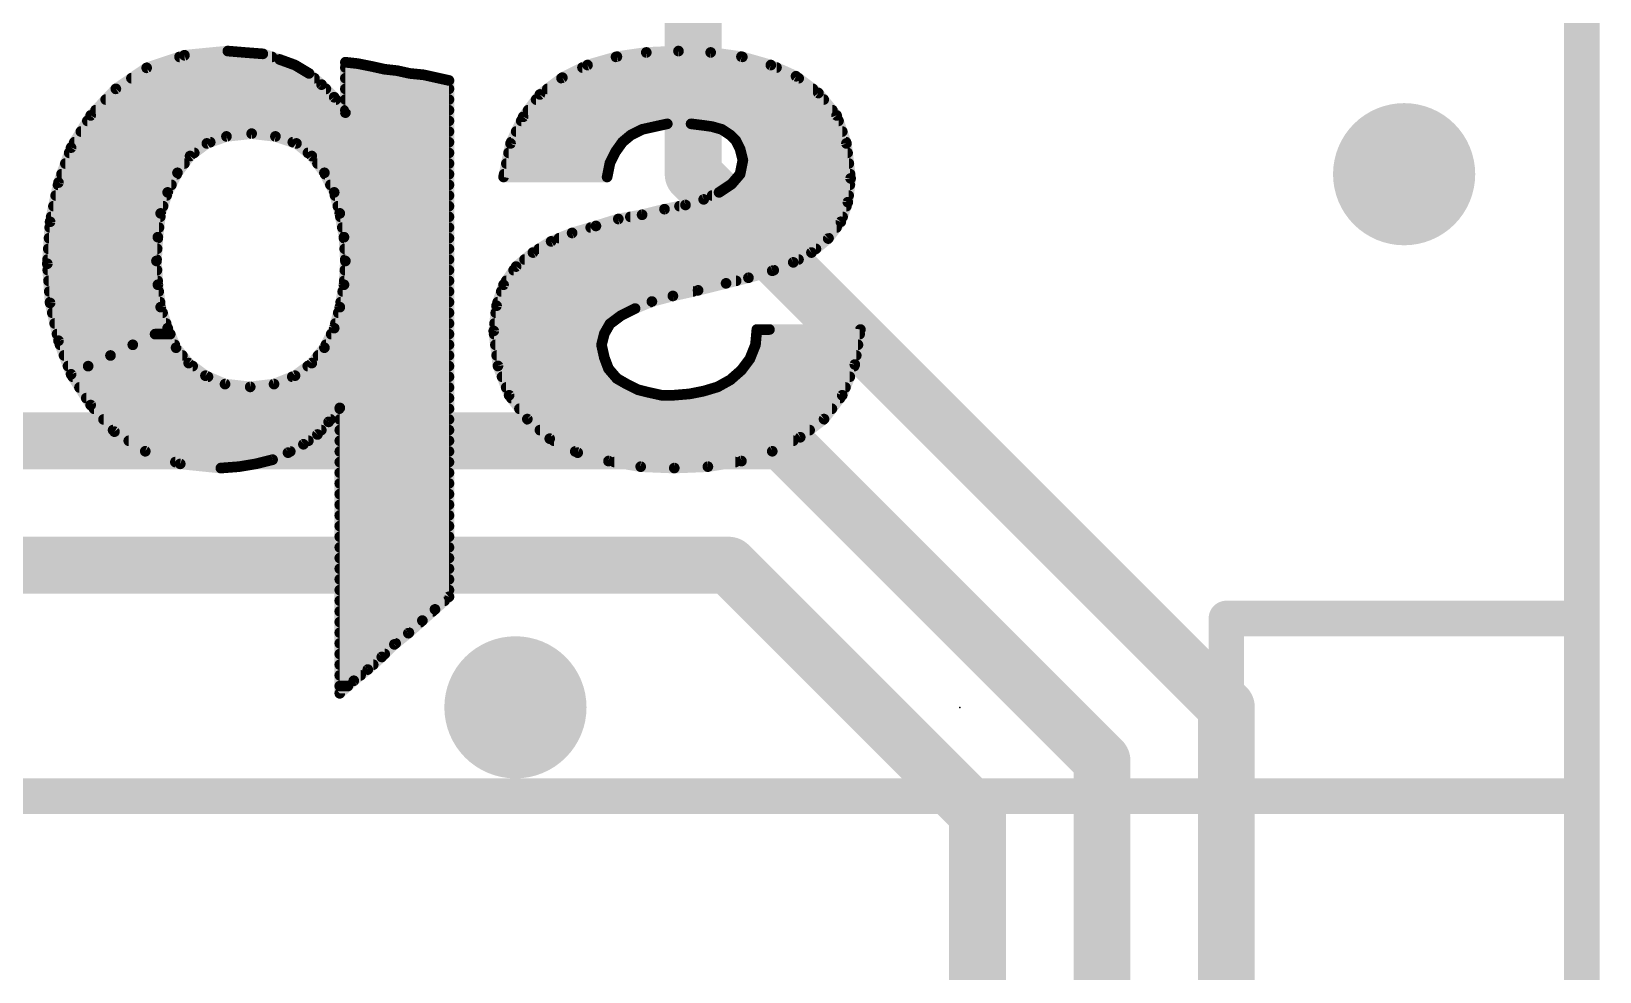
# Model space of a CAD drawing. Extents: x 0 to 108, y -11 to 121.
# Drawn here: x 74.01 to 85.22, y 83.84 to 90.56 of the extents above; entities that cross this region are included whole.
import ezdxf

# ---------------------------------------------------------------- set-up
doc = ezdxf.new("R2010")
doc.units = 0
for name, color, linetype in [('1', 12, 'CONTINUOUS'), ('18', 110, 'CONTINUOUS'), ('20', 53, 'CONTINUOUS'), ('22', 40, 'CONTINUOUS'), ('24', 53, 'CONTINUOUS')]:
    doc.layers.add(name, color=color, linetype=linetype)

# ---------------------------------------------------------------- blocks, each defined once
blk = doc.blocks.new('ROUNDV')
at = {"const_width": 0.5}
blk.add_lwpolyline([(0, -0.25, 1), (0, 0.25, 1), (0, -0.25)], format="xyb", dxfattribs=at)

msp = doc.modelspace()

# ---------------------------------------------------------------- linework, layer by layer
at = {"layer": '1'}
for points, const_width in [([(85.09, 85.09), (85.09, 102.344)], 0.254), ([(78.74, 92.71), (78.74, 89.535)], 0.4064), ([(78.74, 89.535), (82.55, 85.725)], 0.4064), ([(52.07, 87.63), (79.375, 87.63)], 0.4064), ([(79.375, 87.63), (81.661, 85.344)], 0.4064), ([(51.689, 86.741), (78.994, 86.741)], 0.4064), ([(80.772, 84.963), (78.994, 86.741)], 0.4064), ([(82.55, 33.02), (82.55, 86.36)], 0.254), ([(82.55, 86.36), (85.09, 86.36)], 0.254), ([(85.09, 86.36), (85.09, 33.02)], 0.254), ([(82.55, 20.955), (82.55, 85.725)], 0.4064), ([(81.661, 21.336), (81.661, 85.344)], 0.4064), ([(0, 85.09), (85.09, 85.09)], 0.254), ([(80.772, 56.642), (80.772, 84.963)], 0.4064)]:
    msp.add_lwpolyline(points, dxfattribs=dict(at, const_width=const_width))
for points, const_width in [([(78.8118, 89.6068, 1), (78.6682, 89.4632)], 0.2032), ([(78.6384, 89.535, 1), (78.8416, 89.535)], 0.2032), ([(79.4468, 87.7018, 1), (79.3032, 87.5582)], 0.2032), ([(79.375, 87.5284, 1), (79.375, 87.7316)], 0.2032), ([(79.0658, 86.8128, 1), (78.9222, 86.6692)], 0.2032), ([(78.994, 86.6394, 1), (78.994, 86.8426)], 0.2032), ([(82.6135, 86.36, 1), (82.4865, 86.36)], 0.127), ([(82.55, 86.4235, 1), (82.55, 86.2965)], 0.127), ([(85.1535, 86.36, 1), (85.0265, 86.36)], 0.127), ([(85.09, 86.2965, 1), (85.09, 86.4235)], 0.127), ([(82.6516, 85.725, 1), (82.4484, 85.725)], 0.2032), ([(82.4782, 85.6532, 1), (82.6218, 85.7968)], 0.2032), ([(81.7626, 85.344, 1), (81.5594, 85.344)], 0.2032), ([(81.5892, 85.2722, 1), (81.7328, 85.4158)], 0.2032), ([(80.8736, 84.963, 1), (80.6704, 84.963)], 0.2032), ([(85.09, 85.0265, 1), (85.09, 85.1535)], 0.127), ([(80.7002, 84.8912, 1), (80.8438, 85.0348)], 0.2032), ([(85.0265, 85.09, 1), (85.1535, 85.09)], 0.127)]:
    msp.add_lwpolyline(points, format="xyb", dxfattribs=dict(at, const_width=const_width))
at = {"layer": '20', "const_width": 0.2032}
msp.add_lwpolyline([(85.09, 102.344), (85.09, 8.1461)], dxfattribs=at)
at = {"layer": '22', "const_width": 0.0762}
for points in [[(75.415, 90.415), (75.105, 90.385)], [(75.535, 90.405), (75.415, 90.415)], [(75.665, 90.395), (75.535, 90.405)], [(75.785, 90.355), (75.665, 90.395)], [(78.405, 90.405), (78.195, 90.375)], [(78.635, 90.415), (78.405, 90.405)], [(78.865, 90.405), (78.635, 90.415)], [(79.085, 90.375), (78.865, 90.405)], [(74.835, 90.295), (74.615, 90.145)], [(75.105, 90.385), (74.835, 90.295)], [(74.841, 90.297), (75.925, 90.297)], [(75.0696, 90.3732), (75.7304, 90.3732)], [(75.895, 90.315), (75.785, 90.355)], [(75.995, 90.255), (75.895, 90.315)], [(76.345, 90.325), (76.255, 90.335)], [(76.255, 90.335), (76.255, 89.975)], [(76.255, 90.297), (76.481, 90.297)], [(76.445, 90.305), (76.345, 90.325)], [(76.535, 90.285), (76.445, 90.305)], [(76.625, 90.275), (76.535, 90.285)], [(77.985, 90.315), (77.805, 90.225)], [(77.949, 90.297), (79.3355, 90.297)], [(78.195, 90.375), (77.985, 90.315)], [(78.1887, 90.3732), (79.0913, 90.3732)], [(79.295, 90.315), (79.085, 90.375)], [(79.475, 90.235), (79.295, 90.315)], [(74.7262, 90.2208), (76.0335, 90.2208)], [(76.085, 90.175), (75.995, 90.255)], [(76.175, 90.085), (76.085, 90.175)], [(76.255, 90.2208), (76.9239, 90.2208)], [(76.715, 90.255), (76.625, 90.275)], [(76.815, 90.245), (76.715, 90.255)], [(76.905, 90.225), (76.815, 90.245)], [(76.995, 90.205), (76.905, 90.225)], [(76.995, 86.515), (76.995, 90.205)], [(77.805, 90.225), (77.645, 90.105)], [(77.7994, 90.2208), (79.4939, 90.2208)], [(79.635, 90.115), (79.475, 90.235)], [(74.615, 90.145), (74.435, 89.955)], [(74.5424, 90.0684), (76.1871, 90.0684)], [(74.6146, 90.1446), (76.1154, 90.1446)], [(76.255, 89.975), (76.175, 90.085)], [(76.255, 90.1446), (76.995, 90.1446)], [(76.255, 90.0684), (76.995, 90.0684)], [(77.645, 90.105), (77.525, 89.945)], [(77.6176, 90.0684), (79.6729, 90.0684)], [(77.6978, 90.1446), (79.5955, 90.1446)], [(79.765, 89.955), (79.635, 90.115)], [(74.435, 89.955), (74.295, 89.725)], [(74.4702, 89.9922), (76.2425, 89.9922)], [(76.255, 89.9922), (76.995, 89.9922)], [(77.5604, 89.9922), (79.7348, 89.9922)], [(79.835, 89.755), (79.765, 89.955)], [(74.3649, 89.8398), (76.995, 89.8398)], [(74.4113, 89.916), (76.995, 89.916)], [(77.525, 89.945), (77.435, 89.755)], [(77.4752, 89.8398), (78.3446, 89.8398)], [(77.5113, 89.916), (79.7786, 89.916)], [(78.295, 89.815), (78.375, 89.855)], [(78.375, 89.855), (78.465, 89.875)], [(78.465, 89.875), (78.555, 89.895)], [(78.555, 89.895), (78.725, 89.895)], [(78.725, 89.895), (78.805, 89.885)], [(78.805, 89.885), (78.875, 89.875)], [(78.875, 89.875), (78.945, 89.855)], [(78.945, 89.855), (79.005, 89.815)], [(78.9678, 89.8398), (79.8053, 89.8398)], [(74.295, 89.725), (74.205, 89.475)], [(74.3185, 89.7636), (75.2891, 89.7636)], [(75.145, 89.665), (75.265, 89.755)], [(75.265, 89.755), (75.405, 89.805)], [(75.405, 89.805), (75.585, 89.825)], [(75.585, 89.825), (75.755, 89.805)], [(75.755, 89.805), (75.905, 89.755)], [(75.8792, 89.7636), (76.995, 89.7636)], [(75.905, 89.755), (76.015, 89.665)], [(77.435, 89.755), (77.385, 89.515)], [(77.4391, 89.7636), (78.234, 89.7636)], [(78.185, 89.695), (78.235, 89.765)], [(78.235, 89.765), (78.295, 89.815)], [(79.005, 89.815), (79.045, 89.775)], [(79.045, 89.775), (79.075, 89.715)], [(79.0507, 89.7636), (79.832, 89.7636)], [(79.865, 89.505), (79.835, 89.755)], [(74.254, 89.6112), (75.1047, 89.6112)], [(74.2815, 89.6874), (75.1749, 89.6874)], [(75.055, 89.545), (75.145, 89.665)], [(75.9876, 89.6874), (76.995, 89.6874)], [(76.015, 89.665), (76.105, 89.545)], [(76.0554, 89.6112), (76.995, 89.6112)], [(77.405, 89.6112), (78.1442, 89.6112)], [(77.4209, 89.6874), (78.1812, 89.6874)], [(78.125, 89.515), (78.145, 89.615)], [(78.145, 89.615), (78.185, 89.695)], [(79.075, 89.715), (79.095, 89.635)], [(79.095, 89.635), (79.075, 89.535)], [(79.0819, 89.6874), (79.8431, 89.6874)], [(79.0902, 89.6112), (79.8523, 89.6112)], [(74.2266, 89.535), (75.05, 89.535)], [(74.985, 89.405), (75.055, 89.545)], [(76.105, 89.545), (76.175, 89.405)], [(76.11, 89.535), (76.995, 89.535)], [(77.385, 89.515), (78.125, 89.515)], [(77.3892, 89.535), (78.129, 89.535)], [(79.075, 89.535), (79.015, 89.465)], [(79.075, 89.535), (79.8614, 89.535)], [(79.845, 89.335), (79.865, 89.505)], [(74.205, 89.475), (74.145, 89.195)], [(74.2015, 89.4588), (75.0119, 89.4588)], [(74.935, 89.255), (74.985, 89.405)], [(76.1481, 89.4588), (76.995, 89.4588)], [(76.175, 89.405), (76.215, 89.255)], [(78.925, 89.405), (78.815, 89.355)], [(79.015, 89.465), (78.925, 89.405)], [(79.0057, 89.4588), (79.8596, 89.4588)], [(74.1689, 89.3064), (74.9521, 89.3064)], [(74.1852, 89.3826), (74.9775, 89.3826)], [(76.181, 89.3826), (76.995, 89.3826)], [(76.2013, 89.3064), (76.995, 89.3064)], [(78.535, 89.285), (78.375, 89.245)], [(78.685, 89.315), (78.535, 89.285)], [(78.642, 89.3064), (79.8348, 89.3064)], [(78.815, 89.355), (78.685, 89.315)], [(78.8757, 89.3826), (79.8506, 89.3826)], [(79.795, 89.195), (79.845, 89.335)], [(74.145, 89.195), (74.125, 88.895)], [(74.1525, 89.2302), (74.9321, 89.2302)], [(74.915, 89.085), (74.935, 89.255)], [(76.215, 89.255), (76.245, 89.085)], [(76.2194, 89.2302), (76.995, 89.2302)], [(78.045, 89.165), (77.875, 89.115)], [(78.205, 89.215), (78.045, 89.165)], [(78.375, 89.245), (78.205, 89.215)], [(78.2911, 89.2302), (79.8076, 89.2302)], [(79.705, 89.075), (79.795, 89.195)], [(74.1372, 89.0778), (74.9146, 89.0778)], [(74.1423, 89.154), (74.9231, 89.154)], [(74.905, 88.915), (74.915, 89.085)], [(76.2328, 89.154), (76.995, 89.154)], [(76.245, 89.085), (76.255, 88.915)], [(76.2454, 89.0778), (76.995, 89.0778)], [(77.725, 89.055), (77.595, 88.975)], [(77.875, 89.115), (77.725, 89.055)], [(77.782, 89.0778), (79.7071, 89.0778)], [(78.0076, 89.154), (79.7643, 89.154)], [(79.585, 88.975), (79.705, 89.075)], [(74.1321, 89.0016), (74.9101, 89.0016)], [(76.2499, 89.0016), (76.995, 89.0016)], [(77.595, 88.975), (77.475, 88.875)], [(77.6382, 89.0016), (79.6169, 89.0016)], [(79.455, 88.905), (79.585, 88.975)], [(74.905, 88.915), (74.125, 88.895)], [(74.125, 88.895), (74.905, 88.915)], [(74.125, 88.895), (74.145, 88.615)], [(74.127, 88.9254), (74.9056, 88.9254)], [(74.1283, 88.8492), (74.9089, 88.8492)], [(74.915, 88.745), (74.905, 88.915)], [(76.255, 88.915), (76.245, 88.745)], [(76.2511, 88.8492), (76.995, 88.8492)], [(76.2544, 88.9254), (76.995, 88.9254)], [(77.475, 88.875), (77.385, 88.745)], [(77.4571, 88.8492), (79.3155, 88.8492)], [(77.5355, 88.9254), (79.4929, 88.9254)], [(79.135, 88.795), (79.305, 88.845)], [(79.305, 88.845), (79.455, 88.905)], [(74.1337, 88.773), (74.9134, 88.773)], [(74.935, 88.585), (74.915, 88.745)], [(76.245, 88.745), (76.215, 88.585)], [(76.2467, 88.773), (76.995, 88.773)], [(77.385, 88.745), (77.335, 88.595)], [(77.4044, 88.773), (79.047, 88.773)], [(78.775, 88.705), (78.975, 88.755)], [(78.975, 88.755), (79.135, 88.795)], [(74.1392, 88.6968), (74.921, 88.6968)], [(74.1446, 88.6206), (74.9305, 88.6206)], [(74.145, 88.615), (74.205, 88.345)], [(76.2217, 88.6206), (76.995, 88.6206)], [(76.236, 88.6968), (76.995, 88.6968)], [(77.3435, 88.6206), (78.4344, 88.6206)], [(77.3689, 88.6968), (78.7381, 88.6968)], [(78.325, 88.575), (78.445, 88.625)], [(78.445, 88.625), (78.595, 88.665)], [(78.595, 88.665), (78.775, 88.705)], [(74.1607, 88.5444), (74.9485, 88.5444)], [(74.985, 88.435), (74.935, 88.585)], [(76.215, 88.585), (76.175, 88.435)], [(76.2042, 88.5444), (76.995, 88.5444)], [(77.335, 88.595), (77.315, 88.415)], [(77.3294, 88.5444), (78.2638, 88.5444)], [(78.145, 88.465), (78.225, 88.525)], [(78.225, 88.525), (78.325, 88.575)], [(74.1776, 88.4682), (74.9739, 88.4682)], [(74.1946, 88.392), (74.8951, 88.392)], [(74.295, 88.105), (74.985, 88.435)], [(74.985, 88.435), (74.295, 88.105)], [(74.8951, 88.392), (75.0034, 88.392)], [(75.045, 88.295), (74.985, 88.435)], [(76.175, 88.435), (76.105, 88.295)], [(76.1535, 88.392), (76.995, 88.392)], [(76.1839, 88.4682), (76.995, 88.4682)], [(77.315, 88.415), (77.345, 88.165)], [(77.3178, 88.392), (78.1043, 88.392)], [(77.3209, 88.4682), (78.1493, 88.4682)], [(78.085, 88.315), (78.105, 88.395)], [(78.105, 88.395), (78.145, 88.465)], [(79.195, 88.425), (79.185, 88.315)], [(79.192, 88.392), (79.9297, 88.392)], [(79.285, 88.425), (79.195, 88.425)], [(79.935, 88.425), (79.285, 88.425)], [(79.895, 88.175), (79.935, 88.425)], [(74.205, 88.345), (74.295, 88.105)], [(74.216, 88.3158), (74.7358, 88.3158)], [(74.7358, 88.3158), (75.0361, 88.3158)], [(75.135, 88.185), (75.045, 88.295)], [(76.105, 88.295), (76.015, 88.185)], [(76.1154, 88.3158), (76.995, 88.3158)], [(77.3269, 88.3158), (78.0852, 88.3158)], [(78.105, 88.225), (78.085, 88.315)], [(79.185, 88.315), (79.145, 88.215)], [(79.1851, 88.3158), (79.9175, 88.3158)], [(74.2445, 88.2396), (74.5764, 88.2396)], [(74.2731, 88.1634), (74.4171, 88.1634)], [(74.4171, 88.1634), (75.1638, 88.1634)], [(74.5764, 88.2396), (75.0903, 88.2396)], [(75.255, 88.095), (75.135, 88.185)], [(76.015, 88.185), (75.895, 88.095)], [(75.9862, 88.1634), (76.995, 88.1634)], [(76.0597, 88.2396), (76.995, 88.2396)], [(77.336, 88.2396), (78.1018, 88.2396)], [(77.345, 88.165), (77.425, 87.955)], [(77.3456, 88.1634), (78.1281, 88.1634)], [(78.135, 88.145), (78.105, 88.225)], [(79.145, 88.215), (79.085, 88.135)], [(79.1063, 88.1634), (79.8903, 88.1634)], [(79.1548, 88.2396), (79.9053, 88.2396)], [(79.805, 87.955), (79.895, 88.175)], [(74.295, 88.105), (74.435, 87.885)], [(74.3063, 88.0872), (75.2732, 88.0872)], [(75.395, 88.035), (75.255, 88.095)], [(75.895, 88.095), (75.745, 88.035)], [(75.8755, 88.0872), (76.995, 88.0872)], [(77.3746, 88.0872), (78.1845, 88.0872)], [(78.195, 88.075), (78.135, 88.145)], [(78.265, 88.035), (78.195, 88.075)], [(79.005, 88.065), (78.915, 88.015)], [(79.085, 88.135), (79.005, 88.065)], [(79.0304, 88.0872), (79.8591, 88.0872)], [(74.3548, 88.011), (76.995, 88.011)], [(74.4033, 87.9348), (76.995, 87.9348)], [(75.575, 88.015), (75.395, 88.035)], [(75.745, 88.035), (75.575, 88.015)], [(77.4037, 88.011), (78.313, 88.011)], [(77.425, 87.955), (77.555, 87.785)], [(77.4404, 87.9348), (79.7896, 87.9348)], [(78.345, 87.995), (78.265, 88.035)], [(78.425, 87.975), (78.345, 87.995)], [(78.515, 87.955), (78.425, 87.975)], [(78.595, 87.955), (78.515, 87.955)], [(78.715, 87.965), (78.595, 87.955)], [(78.815, 87.985), (78.715, 87.965)], [(78.915, 88.015), (78.815, 87.985)], [(78.9017, 88.011), (79.8279, 88.011)], [(79.675, 87.785), (79.805, 87.955)], [(74.435, 87.885), (74.605, 87.695)], [(74.4586, 87.8586), (76.2099, 87.8586)], [(76.135, 87.765), (76.215, 87.865)], [(76.215, 87.865), (76.215, 85.825)], [(76.215, 87.8586), (76.995, 87.8586)], [(77.4987, 87.8586), (79.7313, 87.8586)], [(74.5268, 87.7824), (76.1489, 87.7824)], [(74.595, 87.7062), (76.0827, 87.7062)], [(76.055, 87.675), (76.135, 87.765)], [(76.215, 87.7824), (76.995, 87.7824)], [(76.215, 87.7062), (76.995, 87.7062)], [(77.555, 87.785), (77.715, 87.645)], [(77.558, 87.7824), (79.6716, 87.7824)], [(77.6451, 87.7062), (79.572, 87.7062)], [(79.505, 87.655), (79.675, 87.785)], [(74.605, 87.695), (74.825, 87.555)], [(74.7071, 87.63), (75.9907, 87.63)], [(75.845, 87.545), (75.955, 87.605)], [(75.955, 87.605), (76.055, 87.675)], [(76.215, 87.63), (76.995, 87.63)], [(77.715, 87.645), (77.915, 87.545)], [(77.745, 87.63), (79.455, 87.63)], [(79.305, 87.555), (79.505, 87.655)], [(74.825, 87.555), (75.075, 87.465)], [(74.8283, 87.5538), (75.8611, 87.5538)], [(75.615, 87.465), (75.735, 87.495)], [(75.735, 87.495), (75.845, 87.545)], [(76.215, 87.5538), (76.995, 87.5538)], [(77.8974, 87.5538), (79.3012, 87.5538)], [(77.915, 87.545), (78.135, 87.485)], [(78.135, 87.485), (78.365, 87.445)], [(78.845, 87.445), (79.085, 87.485)], [(79.085, 87.485), (79.305, 87.555)], [(75.04, 87.4776), (75.6654, 87.4776)], [(75.075, 87.465), (75.365, 87.435)], [(75.365, 87.435), (75.495, 87.445)], [(75.495, 87.445), (75.615, 87.465)], [(76.215, 87.4776), (76.995, 87.4776)], [(76.215, 87.4014), (76.995, 87.4014)], [(78.1776, 87.4776), (79.0406, 87.4776)], [(78.365, 87.445), (78.605, 87.435)], [(78.605, 87.435), (78.845, 87.445)], [(76.215, 87.3252), (76.995, 87.3252)], [(76.215, 87.249), (76.995, 87.249)], [(76.215, 87.1728), (76.995, 87.1728)], [(76.215, 87.0966), (76.995, 87.0966)], [(76.215, 87.0204), (76.995, 87.0204)], [(76.215, 86.9442), (76.995, 86.9442)], [(76.215, 86.868), (76.995, 86.868)], [(76.215, 86.7918), (76.995, 86.7918)], [(76.215, 86.7156), (76.995, 86.7156)], [(76.215, 86.6394), (76.995, 86.6394)], [(76.215, 86.5632), (76.995, 86.5632)], [(76.215, 86.487), (76.9639, 86.487)], [(76.895, 86.425), (76.995, 86.515)], [(76.215, 86.4108), (76.879, 86.4108)], [(76.805, 86.345), (76.895, 86.425)], [(76.215, 86.3346), (76.7934, 86.3346)], [(76.215, 86.2584), (76.7088, 86.2584)], [(76.605, 86.175), (76.705, 86.255)], [(76.705, 86.255), (76.805, 86.345)], [(76.215, 86.1822), (76.614, 86.1822)], [(76.515, 86.085), (76.605, 86.175)], [(76.215, 86.106), (76.536, 86.106)], [(76.215, 86.0298), (76.4537, 86.0298)], [(76.415, 85.995), (76.515, 86.085)], [(76.215, 85.9536), (76.3633, 85.9536)], [(76.215, 85.825), (76.315, 85.915)], [(76.315, 85.915), (76.415, 85.995)], [(76.215, 85.8774), (76.2732, 85.8774)]]:
    msp.add_lwpolyline(points, dxfattribs=at)
at = {"layer": '22', "const_width": 0.0381}
for points in [[(75.4166, 90.434, 1), (75.4134, 90.396)], [(75.4168, 90.396, 1), (75.4132, 90.434)], [(75.5365, 90.424, 1), (75.5335, 90.386)], [(75.5334, 90.386, 1), (75.5366, 90.424)], [(75.671, 90.4131, 1), (75.659, 90.3769)], [(75.6635, 90.376, 1), (75.6665, 90.414)], [(78.4042, 90.424, 1), (78.4058, 90.386)], [(78.4077, 90.3861, 1), (78.4023, 90.4239)], [(78.6358, 90.434, 1), (78.6342, 90.396)], [(78.6358, 90.396, 1), (78.6342, 90.434)], [(78.8676, 90.4239, 1), (78.8624, 90.3861)], [(78.8642, 90.386, 1), (78.8658, 90.424)], [(74.829, 90.3131, 1), (74.841, 90.2769)], [(74.841, 90.3161, 1), (74.841, 90.278)], [(74.8457, 90.2793, 1), (74.8243, 90.3107)], [(75.0696, 90.3923, 1), (75.0696, 90.3542)], [(75.1032, 90.404, 1), (75.1068, 90.366)], [(75.111, 90.3669, 1), (75.099, 90.4031)], [(75.7304, 90.3542, 1), (75.7304, 90.3923)], [(75.7915, 90.3729, 1), (75.7785, 90.3371)], [(75.779, 90.3369, 1), (75.791, 90.3731)], [(75.9048, 90.3313, 1), (75.8852, 90.2987)], [(75.8885, 90.2971, 1), (75.9015, 90.3329)], [(75.925, 90.278, 1), (75.925, 90.3161)], [(76.2571, 90.3539, 1), (76.2529, 90.3161)], [(76.255, 90.3161, 1), (76.255, 90.278)], [(76.2741, 90.335, 1), (76.236, 90.335)], [(76.3487, 90.3437, 1), (76.3413, 90.3063)], [(76.3429, 90.3061, 1), (76.3471, 90.3439)], [(76.4491, 90.3236, 1), (76.4409, 90.2864)], [(76.4413, 90.2863, 1), (76.4487, 90.3237)], [(76.481, 90.278, 1), (76.481, 90.3161)], [(76.5371, 90.3039, 1), (76.5329, 90.2661)], [(76.5309, 90.2664, 1), (76.5391, 90.3036)], [(77.949, 90.3161, 1), (77.949, 90.278)], [(77.9798, 90.3333, 1), (77.9902, 90.2967)], [(77.9935, 90.298, 1), (77.9765, 90.332)], [(78.1887, 90.3923, 1), (78.1887, 90.3542)], [(78.1923, 90.3939, 1), (78.1977, 90.3561)], [(78.2002, 90.3567, 1), (78.1898, 90.3933)], [(79.0902, 90.3933, 1), (79.0798, 90.3567)], [(79.0824, 90.3561, 1), (79.0876, 90.3939)], [(79.0913, 90.3542, 1), (79.0913, 90.3923)], [(79.3027, 90.3324, 1), (79.2873, 90.2976)], [(79.2898, 90.2967, 1), (79.3002, 90.3333)], [(79.3355, 90.278, 1), (79.3355, 90.3161)], [(74.7262, 90.2399, 1), (74.7262, 90.2018)], [(76.0077, 90.2692, 1), (75.9823, 90.2408)], [(75.9852, 90.2387, 1), (76.0048, 90.2713)], [(76.0335, 90.2018, 1), (76.0335, 90.2399)], [(76.0985, 90.1885, 1), (76.0715, 90.1615)], [(76.0723, 90.1608, 1), (76.0977, 90.1892)], [(76.255, 90.2399, 1), (76.255, 90.2018)], [(76.6291, 90.2936, 1), (76.6209, 90.2564)], [(76.6229, 90.2561, 1), (76.6271, 90.2939)], [(76.7169, 90.274, 1), (76.7131, 90.236)], [(76.7109, 90.2364, 1), (76.7191, 90.2736)], [(76.8191, 90.2636, 1), (76.8109, 90.2264)], [(76.8131, 90.226, 1), (76.8169, 90.264)], [(76.9091, 90.2436, 1), (76.9009, 90.2064)], [(76.9009, 90.2064, 1), (76.9091, 90.2436)], [(76.9239, 90.2018, 1), (76.9239, 90.2399)], [(77.014, 90.205, 1), (76.976, 90.205)], [(76.9909, 90.1864, 1), (76.9991, 90.2236)], [(77.7994, 90.2399, 1), (77.7994, 90.2018)], [(77.7965, 90.242, 1), (77.8135, 90.208)], [(77.8164, 90.2098, 1), (77.7936, 90.2402)], [(79.4864, 90.2502, 1), (79.4636, 90.2198)], [(79.4673, 90.2176, 1), (79.4827, 90.2524)], [(79.4939, 90.2018, 1), (79.4939, 90.2399)], [(74.5424, 90.0875, 1), (74.5424, 90.0494)], [(74.6146, 90.1637, 1), (74.6146, 90.1256)], [(74.6043, 90.1607, 1), (74.6257, 90.1293)], [(74.6288, 90.1319, 1), (74.6012, 90.1581)], [(76.1154, 90.1256, 1), (76.1154, 90.1637)], [(76.1904, 90.0962, 1), (76.1596, 90.0738)], [(76.1615, 90.0715, 1), (76.1885, 90.0985)], [(76.1871, 90.0494, 1), (76.1871, 90.0875)], [(76.255, 90.1637, 1), (76.255, 90.1256)], [(76.255, 90.0875, 1), (76.255, 90.0494)], [(76.995, 90.1256, 1), (76.995, 90.1637)], [(76.995, 90.0494, 1), (76.995, 90.0875)], [(77.6176, 90.0875, 1), (77.6176, 90.0494)], [(77.6336, 90.1202, 1), (77.6564, 90.0898)], [(77.6602, 90.0936, 1), (77.6298, 90.1164)], [(77.6978, 90.1637, 1), (77.6978, 90.1256)], [(79.5955, 90.1256, 1), (79.5955, 90.1637)], [(79.6498, 90.127, 1), (79.6202, 90.103)], [(79.6236, 90.0998, 1), (79.6464, 90.1302)], [(79.6729, 90.0494, 1), (79.6729, 90.0875)], [(74.4212, 89.9681, 1), (74.4488, 89.9419)], [(74.4513, 89.9451, 1), (74.4187, 89.9649)], [(74.4702, 90.0113, 1), (74.4702, 89.9732)], [(76.255, 90.0113, 1), (76.255, 89.9732)], [(76.236, 89.975, 1), (76.2741, 89.975)], [(76.2396, 89.9638, 1), (76.2704, 89.9862)], [(76.2425, 89.9732, 1), (76.2425, 90.0113)], [(76.995, 89.9732, 1), (76.995, 90.0113)], [(77.5604, 90.0113, 1), (77.5604, 89.9732)], [(79.7348, 89.9732, 1), (79.7348, 90.0113)], [(79.783, 89.9613, 1), (79.747, 89.9487)], [(79.7502, 89.943, 1), (79.7798, 89.967)], [(74.3649, 89.8589, 1), (74.3649, 89.8208)], [(74.4113, 89.9351, 1), (74.4113, 89.897)], [(76.995, 89.897, 1), (76.995, 89.9351)], [(76.995, 89.8208, 1), (76.995, 89.8589)], [(77.4752, 89.8589, 1), (77.4752, 89.8208)], [(77.5113, 89.9351, 1), (77.5113, 89.897)], [(77.5098, 89.9564, 1), (77.5402, 89.9336)], [(77.5422, 89.9368, 1), (77.5078, 89.9532)], [(78.3446, 89.8208, 1), (78.3446, 89.8589)], [(78.3709, 89.8736, 1), (78.3791, 89.8364)], [(78.3835, 89.838, 1), (78.3665, 89.872)], [(78.4609, 89.8936, 1), (78.4691, 89.8564)], [(78.4691, 89.8564, 1), (78.4609, 89.8936)], [(78.555, 89.9141, 1), (78.555, 89.876)], [(78.5591, 89.8764, 1), (78.5509, 89.9136)], [(78.7274, 89.9139, 1), (78.7226, 89.8761)], [(78.725, 89.876, 1), (78.725, 89.9141)], [(78.8077, 89.9039, 1), (78.8023, 89.8661)], [(78.8026, 89.8661, 1), (78.8074, 89.9039)], [(78.8802, 89.8933, 1), (78.8698, 89.8567)], [(78.8723, 89.8561, 1), (78.8777, 89.8939)], [(78.9556, 89.8709, 1), (78.9344, 89.8391)], [(78.9398, 89.8367, 1), (78.9502, 89.8733)], [(78.9678, 89.8589, 1), (78.9678, 89.8208)], [(79.7786, 89.897, 1), (79.7786, 89.9351)], [(79.8053, 89.8208, 1), (79.8053, 89.8589)], [(74.3129, 89.7185, 1), (74.2771, 89.7315)], [(74.3185, 89.7827, 1), (74.3185, 89.7446)], [(75.2586, 89.7729, 1), (75.2714, 89.7371)], [(75.2764, 89.7398, 1), (75.2536, 89.7702)], [(75.2891, 89.7446, 1), (75.2891, 89.7827)], [(75.4029, 89.8239, 1), (75.4071, 89.7861)], [(75.4114, 89.7871, 1), (75.3986, 89.8229)], [(75.5872, 89.8439, 1), (75.5828, 89.8061)], [(75.5871, 89.8061, 1), (75.5829, 89.8439)], [(75.761, 89.8231, 1), (75.749, 89.7869)], [(75.7528, 89.7861, 1), (75.7572, 89.8239)], [(75.8792, 89.7827, 1), (75.8792, 89.7446)], [(75.9171, 89.7697, 1), (75.8929, 89.7403)], [(75.899, 89.7369, 1), (75.911, 89.7731)], [(76.995, 89.7446, 1), (76.995, 89.7827)], [(77.4178, 89.7632, 1), (77.4522, 89.7468)], [(77.4536, 89.7511, 1), (77.4164, 89.7589)], [(77.4391, 89.7827, 1), (77.4391, 89.7446)], [(78.2228, 89.7796, 1), (78.2472, 89.7504)], [(78.2505, 89.7539, 1), (78.2195, 89.7761)], [(78.234, 89.7446, 1), (78.234, 89.7827)], [(78.2865, 89.832, 1), (78.3035, 89.798)], [(78.3072, 89.8004, 1), (78.2828, 89.8296)], [(79.0185, 89.8285, 1), (78.9915, 89.8015)], [(78.9944, 89.7991, 1), (79.0156, 89.8309)], [(79.062, 89.7835, 1), (79.028, 89.7665)], [(79.0315, 89.7615, 1), (79.0585, 89.7885)], [(79.0507, 89.7827, 1), (79.0507, 89.7446)], [(79.8539, 89.7573, 1), (79.8161, 89.7527)], [(79.817, 89.7487, 1), (79.853, 89.7613)], [(79.832, 89.7446, 1), (79.832, 89.7827)], [(74.254, 89.6303, 1), (74.254, 89.5922)], [(74.2815, 89.7065, 1), (74.2815, 89.6684)], [(74.2787, 89.7349, 1), (74.3113, 89.7151)], [(75.1047, 89.5922, 1), (75.1047, 89.6303)], [(75.1336, 89.6802, 1), (75.1564, 89.6498)], [(75.1602, 89.6536, 1), (75.1298, 89.6764)], [(75.1749, 89.6684, 1), (75.1749, 89.7065)], [(75.9876, 89.7065, 1), (75.9876, 89.6684)], [(76.0302, 89.6764, 1), (75.9998, 89.6536)], [(76.0029, 89.6503, 1), (76.0271, 89.6797)], [(76.0554, 89.6303, 1), (76.0554, 89.5922)], [(76.995, 89.6684, 1), (76.995, 89.7065)], [(76.995, 89.5922, 1), (76.995, 89.6303)], [(77.405, 89.6303, 1), (77.405, 89.5922)], [(77.4209, 89.7065, 1), (77.4209, 89.6684)], [(78.1637, 89.6113, 1), (78.1263, 89.6187)], [(78.1442, 89.5922, 1), (78.1442, 89.6303)], [(78.1695, 89.7061, 1), (78.2005, 89.6839)], [(78.202, 89.6865, 1), (78.168, 89.7035)], [(78.1812, 89.6684, 1), (78.1812, 89.7065)], [(79.0935, 89.7196, 1), (79.0565, 89.7104)], [(79.058, 89.7065, 1), (79.092, 89.7235)], [(79.0819, 89.7065, 1), (79.0819, 89.6684)], [(79.0902, 89.6303, 1), (79.0902, 89.5922)], [(79.1137, 89.6313, 1), (79.0763, 89.6387)], [(79.0765, 89.6304, 1), (79.1135, 89.6396)], [(79.8431, 89.6684, 1), (79.8431, 89.7065)], [(79.8523, 89.5922, 1), (79.8523, 89.6303)], [(74.2266, 89.5541, 1), (74.2266, 89.516)], [(75.0398, 89.5564, 1), (75.0702, 89.5336)], [(75.072, 89.5365, 1), (75.038, 89.5535)], [(75.05, 89.516, 1), (75.05, 89.5541)], [(76.122, 89.5535, 1), (76.088, 89.5365)], [(76.0898, 89.5336, 1), (76.1202, 89.5564)], [(76.11, 89.5541, 1), (76.11, 89.516)], [(76.995, 89.516, 1), (76.995, 89.5541)], [(77.3664, 89.5189, 1), (77.4036, 89.5111)], [(77.385, 89.534, 1), (77.385, 89.496)], [(77.3892, 89.5541, 1), (77.3892, 89.516)], [(78.1063, 89.5187, 1), (78.1437, 89.5113)], [(78.125, 89.496, 1), (78.125, 89.534)], [(78.128, 89.6235, 1), (78.162, 89.6065)], [(78.129, 89.516, 1), (78.129, 89.5541)], [(79.075, 89.5541, 1), (79.075, 89.516)], [(79.0563, 89.5387, 1), (79.0937, 89.5313)], [(79.0895, 89.5226, 1), (79.0605, 89.5474)], [(79.8839, 89.5028, 1), (79.8461, 89.5072)], [(79.8614, 89.516, 1), (79.8614, 89.5541)], [(74.2015, 89.4779, 1), (74.2015, 89.4398)], [(74.1871, 89.4815, 1), (74.2229, 89.4685)], [(74.2236, 89.471, 1), (74.1864, 89.479)], [(74.968, 89.4135, 1), (75.002, 89.3965)], [(75.0031, 89.399, 1), (74.9669, 89.411)], [(75.0119, 89.4398, 1), (75.0119, 89.4779)], [(76.1481, 89.4779, 1), (76.1481, 89.4398)], [(76.1934, 89.4099, 1), (76.1566, 89.4001)], [(76.158, 89.3965, 1), (76.192, 89.4135)], [(76.995, 89.4398, 1), (76.995, 89.4779)], [(78.9144, 89.4209, 1), (78.9356, 89.3891)], [(78.9329, 89.3877, 1), (78.9171, 89.4223)], [(79.0057, 89.4779, 1), (79.0057, 89.4398)], [(79.0005, 89.4774, 1), (79.0295, 89.4526)], [(79.0256, 89.4491, 1), (79.0044, 89.4809)], [(79.8461, 89.5027, 1), (79.8839, 89.5073)], [(79.8596, 89.4398, 1), (79.8596, 89.4779)], [(74.1689, 89.3255, 1), (74.1689, 89.2874)], [(74.1852, 89.4017, 1), (74.1852, 89.3636)], [(74.9521, 89.2874, 1), (74.9521, 89.3255)], [(74.9775, 89.3636, 1), (74.9775, 89.4017)], [(76.181, 89.4017, 1), (76.181, 89.3636)], [(76.2013, 89.3255, 1), (76.2013, 89.2874)], [(76.995, 89.3636, 1), (76.995, 89.4017)], [(76.995, 89.2874, 1), (76.995, 89.3255)], [(78.5313, 89.3037, 1), (78.5387, 89.2663)], [(78.5396, 89.2665, 1), (78.5304, 89.3035)], [(78.642, 89.3255, 1), (78.642, 89.2874)], [(78.6794, 89.3332, 1), (78.6906, 89.2968)], [(78.6887, 89.2963, 1), (78.6813, 89.3337)], [(78.8071, 89.3723, 1), (78.8229, 89.3377)], [(78.8206, 89.3368, 1), (78.8094, 89.3732)], [(78.8757, 89.4017, 1), (78.8757, 89.3636)], [(79.8261, 89.3372, 1), (79.8639, 89.3328)], [(79.8629, 89.3286, 1), (79.8271, 89.3414)], [(79.8348, 89.2874, 1), (79.8348, 89.3255)], [(79.8506, 89.3636, 1), (79.8506, 89.4017)], [(74.1264, 89.199, 1), (74.1636, 89.191)], [(74.164, 89.1937, 1), (74.126, 89.1963)], [(74.1525, 89.2493, 1), (74.1525, 89.2112)], [(74.9169, 89.261, 1), (74.9531, 89.249)], [(74.9539, 89.2528, 1), (74.9161, 89.2572)], [(74.9321, 89.2112, 1), (74.9321, 89.2493)], [(76.2338, 89.2583, 1), (76.1962, 89.2517)], [(76.1966, 89.2501, 1), (76.2334, 89.2599)], [(76.2194, 89.2493, 1), (76.2194, 89.2112)], [(76.995, 89.2112, 1), (76.995, 89.2493)], [(78.0393, 89.1832, 1), (78.0507, 89.1468)], [(78.0504, 89.1467, 1), (78.0396, 89.1833)], [(78.2017, 89.2338, 1), (78.2083, 89.1962)], [(78.2107, 89.1968, 1), (78.1993, 89.2332)], [(78.2911, 89.2493, 1), (78.2911, 89.2112)], [(78.3704, 89.2635, 1), (78.3796, 89.2265)], [(78.3783, 89.2262, 1), (78.3717, 89.2638)], [(79.7771, 89.2014, 1), (79.8129, 89.1886)], [(79.8102, 89.1836, 1), (79.7798, 89.2064)], [(79.8076, 89.2112, 1), (79.8076, 89.2493)], [(74.1372, 89.0969, 1), (74.1372, 89.0588)], [(74.1423, 89.1731, 1), (74.1423, 89.135)], [(74.934, 89.0839, 1), (74.896, 89.0861)], [(74.8961, 89.0872, 1), (74.9339, 89.0828)], [(74.9146, 89.0588, 1), (74.9146, 89.0969)], [(74.9231, 89.135, 1), (74.9231, 89.1731)], [(76.2328, 89.1731, 1), (76.2328, 89.135)], [(76.264, 89.0861, 1), (76.226, 89.0839)], [(76.2262, 89.0817, 1), (76.2638, 89.0883)], [(76.2454, 89.0969, 1), (76.2454, 89.0588)], [(76.995, 89.135, 1), (76.995, 89.1731)], [(76.995, 89.0588, 1), (76.995, 89.0969)], [(77.7179, 89.0727, 1), (77.7321, 89.0373)], [(77.735, 89.0388, 1), (77.715, 89.0712)], [(77.782, 89.0969, 1), (77.782, 89.0588)], [(77.8696, 89.1333, 1), (77.8804, 89.0967)], [(77.8821, 89.0973, 1), (77.8679, 89.1327)], [(78.0076, 89.1731, 1), (78.0076, 89.135)], [(79.6898, 89.0864, 1), (79.7202, 89.0636)], [(79.7172, 89.0604, 1), (79.6928, 89.0896)], [(79.7071, 89.0588, 1), (79.7071, 89.0969)], [(79.7643, 89.135, 1), (79.7643, 89.1731)], [(74.1321, 89.0207, 1), (74.1321, 88.9826)], [(74.9101, 88.9826, 1), (74.9101, 89.0207)], [(76.2499, 89.0207, 1), (76.2499, 88.9826)], [(76.995, 88.9826, 1), (76.995, 89.0207)], [(77.585, 88.9912, 1), (77.605, 88.9588)], [(77.6072, 88.9604, 1), (77.5828, 88.9896)], [(77.6382, 89.0207, 1), (77.6382, 88.9826)], [(79.5728, 88.9896, 1), (79.5972, 88.9604)], [(79.594, 88.9582, 1), (79.576, 88.9918)], [(79.6169, 88.9826, 1), (79.6169, 89.0207)], [(74.144, 88.8964, 1), (74.106, 88.8936)], [(74.1245, 88.914, 1), (74.1255, 88.876)], [(74.1245, 88.914, 1), (74.1255, 88.876)], [(74.106, 88.8963, 1), (74.144, 88.8937)], [(74.127, 88.9445, 1), (74.127, 88.9064)], [(74.1283, 88.8683, 1), (74.1283, 88.8302)], [(74.924, 88.9161, 1), (74.886, 88.9139)], [(74.886, 88.9161, 1), (74.924, 88.9139)], [(74.9055, 88.896, 1), (74.9045, 88.934)], [(74.9055, 88.896, 1), (74.9045, 88.934)], [(74.9056, 88.9064, 1), (74.9056, 88.9445)], [(74.9089, 88.8302, 1), (74.9089, 88.8683)], [(76.2511, 88.8683, 1), (76.2511, 88.8302)], [(76.2544, 88.9445, 1), (76.2544, 88.9064)], [(76.236, 88.9139, 1), (76.274, 88.9161)], [(76.274, 88.9139, 1), (76.236, 88.9161)], [(76.995, 88.9064, 1), (76.995, 88.9445)], [(76.995, 88.8302, 1), (76.995, 88.8683)], [(77.4571, 88.8683, 1), (77.4571, 88.8302)], [(77.4628, 88.8896, 1), (77.4872, 88.8604)], [(77.4907, 88.8642, 1), (77.4593, 88.8858)], [(77.5355, 88.9445, 1), (77.5355, 88.9064)], [(79.2979, 88.8627, 1), (79.3121, 88.8273)], [(79.3104, 88.8267, 1), (79.2996, 88.8633)], [(79.3155, 88.8302, 1), (79.3155, 88.8683)], [(79.446, 88.9218, 1), (79.464, 88.8882)], [(79.4621, 88.8873, 1), (79.4479, 88.9227)], [(79.4929, 88.9064, 1), (79.4929, 88.9445)], [(74.1337, 88.7921, 1), (74.1337, 88.754)], [(74.9339, 88.7474, 1), (74.8961, 88.7426)], [(74.896, 88.7439, 1), (74.934, 88.7461)], [(74.9134, 88.754, 1), (74.9134, 88.7921)], [(76.226, 88.7461, 1), (76.264, 88.7439)], [(76.2637, 88.7415, 1), (76.2263, 88.7485)], [(76.2467, 88.7921, 1), (76.2467, 88.754)], [(76.995, 88.754, 1), (76.995, 88.7921)], [(77.3693, 88.7558, 1), (77.4007, 88.7342)], [(77.4031, 88.739, 1), (77.3669, 88.751)], [(77.4044, 88.7921, 1), (77.4044, 88.754)], [(78.9704, 88.7735, 1), (78.9796, 88.7365)], [(78.9796, 88.7365, 1), (78.9704, 88.7735)], [(79.047, 88.754, 1), (79.047, 88.7921)], [(79.1296, 88.8133, 1), (79.1404, 88.7767)], [(79.1396, 88.7765, 1), (79.1304, 88.8135)], [(74.1392, 88.7159, 1), (74.1392, 88.6778)], [(74.1446, 88.6397, 1), (74.1446, 88.6016)], [(74.1636, 88.6191, 1), (74.1264, 88.6109)], [(74.921, 88.6778, 1), (74.921, 88.7159)], [(74.9305, 88.6016, 1), (74.9305, 88.6397)], [(76.2217, 88.6397, 1), (76.2217, 88.6016)], [(76.236, 88.7159, 1), (76.236, 88.6778)], [(76.995, 88.6778, 1), (76.995, 88.7159)], [(76.995, 88.6016, 1), (76.995, 88.6397)], [(77.3435, 88.6397, 1), (77.3435, 88.6016)], [(77.3689, 88.7159, 1), (77.3689, 88.6778)], [(78.4401, 88.6434, 1), (78.4499, 88.6066)], [(78.4344, 88.6016, 1), (78.4344, 88.6397)], [(78.4523, 88.6074, 1), (78.4377, 88.6426)], [(78.5909, 88.6836, 1), (78.5991, 88.6464)], [(78.5999, 88.6466, 1), (78.5901, 88.6834)], [(78.7381, 88.6778, 1), (78.7381, 88.7159)], [(78.7704, 88.7235, 1), (78.7796, 88.6865)], [(78.7791, 88.6864, 1), (78.7709, 88.7236)], [(74.126, 88.6136, 1), (74.164, 88.6164)], [(74.1607, 88.5635, 1), (74.1607, 88.5254)], [(74.9531, 88.591, 1), (74.9169, 88.579)], [(74.9161, 88.5826, 1), (74.9539, 88.5874)], [(74.9485, 88.5254, 1), (74.9485, 88.5635)], [(76.2042, 88.5635, 1), (76.2042, 88.5254)], [(76.1963, 88.5885, 1), (76.2337, 88.5815)], [(76.2334, 88.5801, 1), (76.1966, 88.5899)], [(76.995, 88.5254, 1), (76.995, 88.5635)], [(77.3294, 88.5635, 1), (77.3294, 88.5254)], [(77.3169, 88.601, 1), (77.3531, 88.589)], [(77.3539, 88.5929, 1), (77.3161, 88.5971)], [(78.2165, 88.542, 1), (78.2335, 88.508)], [(78.2364, 88.5098, 1), (78.2136, 88.5402)], [(78.2638, 88.5254, 1), (78.2638, 88.5635)], [(78.3177, 88.5926, 1), (78.3323, 88.5574)], [(78.3335, 88.558, 1), (78.3165, 88.592)], [(74.1776, 88.4873, 1), (74.1776, 88.4492)], [(74.1946, 88.4111, 1), (74.1946, 88.373)], [(74.8951, 88.4111, 1), (74.8951, 88.373)], [(74.8951, 88.373, 1), (74.8951, 88.4111)], [(75.0025, 88.4425, 1), (74.9675, 88.4275)], [(74.9669, 88.429, 1), (75.0031, 88.441)], [(74.9739, 88.4492, 1), (74.9739, 88.4873)], [(74.9932, 88.4178, 1), (74.9768, 88.4522)], [(74.9932, 88.4178, 1), (74.9768, 88.4522)], [(75.0034, 88.373, 1), (75.0034, 88.4111)], [(76.1535, 88.4111, 1), (76.1535, 88.373)], [(76.1566, 88.4399, 1), (76.1934, 88.4301)], [(76.192, 88.4265, 1), (76.158, 88.4435)], [(76.1839, 88.4873, 1), (76.1839, 88.4492)], [(76.995, 88.4492, 1), (76.995, 88.4873)], [(76.995, 88.373, 1), (76.995, 88.4111)], [(77.3339, 88.4173, 1), (77.2961, 88.4127)], [(77.2961, 88.4171, 1), (77.3339, 88.4129)], [(77.3178, 88.4111, 1), (77.3178, 88.373)], [(77.3209, 88.4873, 1), (77.3209, 88.4492)], [(78.0885, 88.4045, 1), (78.1215, 88.3855)], [(78.1235, 88.3904, 1), (78.0865, 88.3996)], [(78.1043, 88.373, 1), (78.1043, 88.4111)], [(78.1336, 88.4802, 1), (78.1564, 88.4498)], [(78.1615, 88.4555, 1), (78.1285, 88.4745)], [(78.1493, 88.4492, 1), (78.1493, 88.4873)], [(79.192, 88.4111, 1), (79.192, 88.373)], [(79.195, 88.444, 1), (79.195, 88.406)], [(79.214, 88.4233, 1), (79.176, 88.4267)], [(79.285, 88.444, 1), (79.285, 88.406)], [(79.285, 88.406, 1), (79.285, 88.444)], [(79.9538, 88.422, 1), (79.9162, 88.428)], [(79.9297, 88.373, 1), (79.9297, 88.4111)], [(79.935, 88.406, 1), (79.935, 88.444)], [(74.2228, 88.3517, 1), (74.1872, 88.3383)], [(74.1864, 88.3409, 1), (74.2236, 88.3491)], [(74.216, 88.3349, 1), (74.216, 88.2968)], [(74.7358, 88.3349, 1), (74.7358, 88.2968)], [(74.7358, 88.2968, 1), (74.7358, 88.3349)], [(75.0597, 88.3071, 1), (75.0303, 88.2829)], [(75.0275, 88.2875, 1), (75.0625, 88.3025)], [(75.0361, 88.2968, 1), (75.0361, 88.3349)], [(76.088, 88.3035, 1), (76.122, 88.2865)], [(76.1197, 88.2829, 1), (76.0903, 88.3071)], [(76.1154, 88.3349, 1), (76.1154, 88.2968)], [(76.995, 88.2968, 1), (76.995, 88.3349)], [(77.3269, 88.3349, 1), (77.3269, 88.2968)], [(78.1036, 88.3191, 1), (78.0664, 88.3109)], [(78.0665, 88.3196, 1), (78.1035, 88.3104)], [(78.0852, 88.2968, 1), (78.0852, 88.3349)], [(79.166, 88.3167, 1), (79.204, 88.3133)], [(79.1851, 88.3349, 1), (79.1851, 88.2968)], [(79.2027, 88.3079, 1), (79.1673, 88.3221)], [(79.9175, 88.2968, 1), (79.9175, 88.3349)], [(74.2445, 88.2587, 1), (74.2445, 88.2206)], [(74.2731, 88.1825, 1), (74.2731, 88.1444)], [(74.4171, 88.1825, 1), (74.4171, 88.1444)], [(74.4171, 88.1444, 1), (74.4171, 88.1825)], [(74.5764, 88.2587, 1), (74.5764, 88.2206)], [(74.5764, 88.2206, 1), (74.5764, 88.2587)], [(75.0903, 88.2206, 1), (75.0903, 88.2587)], [(75.1464, 88.2002, 1), (75.1236, 88.1698)], [(75.1203, 88.1729, 1), (75.1497, 88.1971)], [(75.1638, 88.1444, 1), (75.1638, 88.1825)], [(75.9862, 88.1825, 1), (75.9862, 88.1444)], [(76.0003, 88.1971, 1), (76.0297, 88.1729)], [(76.0264, 88.1698, 1), (76.0036, 88.2002)], [(76.0597, 88.2587, 1), (76.0597, 88.2206)], [(76.995, 88.2206, 1), (76.995, 88.2587)], [(76.995, 88.1444, 1), (76.995, 88.1825)], [(77.336, 88.2587, 1), (77.336, 88.2206)], [(77.3628, 88.1718, 1), (77.3272, 88.1582)], [(77.3456, 88.1825, 1), (77.3456, 88.1444)], [(78.1228, 88.2317, 1), (78.0872, 88.2183)], [(78.0864, 88.2209, 1), (78.1236, 88.2291)], [(78.1018, 88.2206, 1), (78.1018, 88.2587)], [(78.1281, 88.1444, 1), (78.1281, 88.1825)], [(79.1063, 88.1825, 1), (79.1063, 88.1444)], [(79.1273, 88.2221, 1), (79.1627, 88.2079)], [(79.1602, 88.2036, 1), (79.1298, 88.2264)], [(79.1548, 88.2587, 1), (79.1548, 88.2206)], [(79.8762, 88.178, 1), (79.9138, 88.172)], [(79.9126, 88.1678, 1), (79.8774, 88.1822)], [(79.8903, 88.1444, 1), (79.8903, 88.1825)], [(79.9053, 88.2206, 1), (79.9053, 88.2587)], [(74.3111, 88.1152, 1), (74.2789, 88.0948)], [(74.2868, 88.1222, 1), (74.3032, 88.0878)], [(74.2868, 88.1222, 1), (74.3032, 88.0878)], [(74.2772, 88.0983, 1), (74.3128, 88.1117)], [(74.3063, 88.1063, 1), (74.3063, 88.0682)], [(75.2625, 88.1125, 1), (75.2475, 88.0775)], [(75.2436, 88.0798, 1), (75.2664, 88.1102)], [(75.2732, 88.0682, 1), (75.2732, 88.1063)], [(75.8755, 88.1063, 1), (75.8755, 88.0682)], [(75.8836, 88.1102, 1), (75.9064, 88.0798)], [(75.9021, 88.0773, 1), (75.8879, 88.1127)], [(76.995, 88.0682, 1), (76.995, 88.1063)], [(77.3261, 88.1627, 1), (77.3639, 88.1673)], [(77.3746, 88.1063, 1), (77.3746, 88.0682)], [(78.1495, 88.1574, 1), (78.1205, 88.1326)], [(78.1172, 88.1383, 1), (78.1528, 88.1517)], [(78.2045, 88.0915, 1), (78.1855, 88.0585)], [(78.1805, 88.0626, 1), (78.2095, 88.0874)], [(78.1845, 88.0682, 1), (78.1845, 88.1063)], [(78.9925, 88.0793, 1), (79.0175, 88.0507)], [(79.0143, 88.0483, 1), (78.9957, 88.0817)], [(79.0304, 88.1063, 1), (79.0304, 88.0682)], [(79.0698, 88.1464, 1), (79.1002, 88.1236)], [(79.0975, 88.1207, 1), (79.0725, 88.1493)], [(79.8591, 88.0682, 1), (79.8591, 88.1063)], [(74.3548, 88.0301, 1), (74.3548, 87.992)], [(74.4033, 87.9539, 1), (74.4033, 87.9158)], [(75.3971, 88.0539, 1), (75.3929, 88.0161)], [(75.3875, 88.0175, 1), (75.4025, 88.0525)], [(75.5728, 88.0339, 1), (75.5772, 87.9961)], [(75.5729, 87.9961, 1), (75.5771, 88.0339)], [(75.7379, 88.0527, 1), (75.7521, 88.0173)], [(75.7472, 88.0161, 1), (75.7428, 88.0539)], [(76.995, 87.992, 1), (76.995, 88.0301)], [(76.995, 87.9158, 1), (76.995, 87.9539)], [(77.4037, 88.0301, 1), (77.4037, 87.992)], [(77.4401, 87.9666, 1), (77.4099, 87.9434)], [(77.4072, 87.9482, 1), (77.4428, 87.9618)], [(77.4404, 87.9539, 1), (77.4404, 87.9158)], [(78.2735, 88.052, 1), (78.2565, 88.018)], [(78.2555, 88.0185, 1), (78.2745, 88.0515)], [(78.313, 87.992, 1), (78.313, 88.0301)], [(78.3496, 88.0135, 1), (78.3404, 87.9765)], [(78.3365, 87.978, 1), (78.3535, 88.012)], [(78.4291, 87.9936, 1), (78.4209, 87.9564)], [(78.4204, 87.9565, 1), (78.4296, 87.9935)], [(78.515, 87.974, 1), (78.515, 87.936)], [(78.5109, 87.9364, 1), (78.5191, 87.9736)], [(78.5934, 87.974, 1), (78.5966, 87.936)], [(78.595, 87.936, 1), (78.595, 87.974)], [(78.7113, 87.9837, 1), (78.7187, 87.9463)], [(78.7166, 87.946, 1), (78.7134, 87.984)], [(78.8095, 88.0032, 1), (78.8205, 87.9668)], [(78.8187, 87.9663, 1), (78.8113, 88.0037)], [(78.9017, 88.0301, 1), (78.9017, 87.992)], [(78.9057, 88.0317, 1), (78.9243, 87.9983)], [(78.9205, 87.9968, 1), (78.9095, 88.0332)], [(79.7874, 87.9622, 1), (79.8226, 87.9478)], [(79.7896, 87.9158, 1), (79.7896, 87.9539)], [(79.8201, 87.9434, 1), (79.7899, 87.9666)], [(79.8279, 87.992, 1), (79.8279, 88.0301)], [(74.4492, 87.8977, 1), (74.4208, 87.8723)], [(74.4189, 87.8748, 1), (74.4511, 87.8952)], [(74.4586, 87.8777, 1), (74.4586, 87.8396)], [(76.215, 87.8777, 1), (76.215, 87.8396)], [(76.234, 87.865, 1), (76.196, 87.865)], [(76.2299, 87.8531, 1), (76.2001, 87.8769)], [(76.2099, 87.8396, 1), (76.2099, 87.8777)], [(76.995, 87.8396, 1), (76.995, 87.8777)], [(77.4987, 87.8777, 1), (77.4987, 87.8396)], [(79.7313, 87.8396, 1), (79.7313, 87.8777)], [(74.5268, 87.8015, 1), (74.5268, 87.7634)], [(74.595, 87.7253, 1), (74.595, 87.6872)], [(76.0827, 87.6872, 1), (76.0827, 87.7253)], [(76.1201, 87.7769, 1), (76.1499, 87.7531)], [(76.1492, 87.7523, 1), (76.1208, 87.7777)], [(76.1489, 87.7634, 1), (76.1489, 87.8015)], [(76.215, 87.8015, 1), (76.215, 87.7634)], [(76.215, 87.7253, 1), (76.215, 87.6872)], [(76.995, 87.7634, 1), (76.995, 87.8015)], [(76.995, 87.6872, 1), (76.995, 87.7253)], [(77.5675, 87.7993, 1), (77.5425, 87.7707)], [(77.558, 87.8015, 1), (77.558, 87.7634)], [(77.5399, 87.7734, 1), (77.5701, 87.7966)], [(77.6451, 87.7253, 1), (77.6451, 87.6872)], [(79.572, 87.6872, 1), (79.572, 87.7253)], [(79.6599, 87.7966, 1), (79.6901, 87.7734)], [(79.6866, 87.7699, 1), (79.6634, 87.8001)], [(79.6716, 87.7634, 1), (79.6716, 87.8015)], [(74.6152, 87.7111, 1), (74.5948, 87.6789)], [(74.5908, 87.6823, 1), (74.6192, 87.7077)], [(74.7071, 87.6491, 1), (74.7071, 87.611)], [(75.9441, 87.6206, 1), (75.9659, 87.5894)], [(75.9641, 87.5883, 1), (75.9459, 87.6217)], [(75.9907, 87.611, 1), (75.9907, 87.6491)], [(76.0408, 87.6877, 1), (76.0692, 87.6623)], [(76.0659, 87.6594, 1), (76.0441, 87.6906)], [(76.215, 87.6491, 1), (76.215, 87.611)], [(76.995, 87.611, 1), (76.995, 87.6491)], [(77.7235, 87.662, 1), (77.7065, 87.628)], [(77.7025, 87.6307, 1), (77.7275, 87.6593)], [(77.745, 87.6491, 1), (77.745, 87.611)], [(79.455, 87.611, 1), (79.455, 87.6491)], [(79.4934, 87.6701, 1), (79.5166, 87.6399)], [(79.5135, 87.638, 1), (79.4965, 87.672)], [(74.8315, 87.5729, 1), (74.8185, 87.5371)], [(74.8283, 87.5729, 1), (74.8283, 87.5348)], [(74.8148, 87.5389, 1), (74.8352, 87.5711)], [(75.7271, 87.5123, 1), (75.7429, 87.4777)], [(75.7396, 87.4765, 1), (75.7304, 87.5135)], [(75.8359, 87.5617, 1), (75.8541, 87.5283)], [(75.8529, 87.5277, 1), (75.8371, 87.5623)], [(75.8611, 87.5348, 1), (75.8611, 87.5729)], [(76.215, 87.5729, 1), (76.215, 87.5348)], [(76.995, 87.5348, 1), (76.995, 87.5729)], [(77.8974, 87.5729, 1), (77.8974, 87.5348)], [(77.92, 87.5634, 1), (77.91, 87.5266)], [(77.9065, 87.528, 1), (77.9235, 87.562)], [(78.1383, 87.5038, 1), (78.1317, 87.4662)], [(78.13, 87.4666, 1), (78.14, 87.5034)], [(79.0792, 87.5032, 1), (79.0908, 87.4668)], [(79.0881, 87.4662, 1), (79.0819, 87.5038)], [(79.2965, 87.572, 1), (79.3135, 87.538)], [(79.3108, 87.5368, 1), (79.2992, 87.5732)], [(79.3012, 87.5348, 1), (79.3012, 87.5729)], [(75.04, 87.4967, 1), (75.04, 87.4586)], [(75.077, 87.4839, 1), (75.073, 87.4461)], [(75.0685, 87.4471, 1), (75.0815, 87.4829)], [(75.3635, 87.454, 1), (75.3665, 87.416)], [(75.363, 87.4161, 1), (75.367, 87.4539)], [(75.4919, 87.4638, 1), (75.4981, 87.4262)], [(75.4965, 87.426, 1), (75.4935, 87.464)], [(75.6104, 87.4835, 1), (75.6196, 87.4465)], [(75.6181, 87.4462, 1), (75.6119, 87.4838)], [(75.6654, 87.4586, 1), (75.6654, 87.4967)], [(76.215, 87.4967, 1), (76.215, 87.4586)], [(76.215, 87.4205, 1), (76.215, 87.3824)], [(76.995, 87.4586, 1), (76.995, 87.4967)], [(76.995, 87.3824, 1), (76.995, 87.4205)], [(78.1776, 87.4967, 1), (78.1776, 87.4586)], [(78.3658, 87.464, 1), (78.3642, 87.426)], [(78.3617, 87.4262, 1), (78.3683, 87.4638)], [(78.6042, 87.454, 1), (78.6058, 87.416)], [(78.6042, 87.416, 1), (78.6058, 87.454)], [(78.8419, 87.4638, 1), (78.8481, 87.4262)], [(78.8458, 87.426, 1), (78.8442, 87.464)], [(79.0406, 87.4586, 1), (79.0406, 87.4967)], [(76.215, 87.3443, 1), (76.215, 87.3062)], [(76.995, 87.3062, 1), (76.995, 87.3443)], [(76.215, 87.2681, 1), (76.215, 87.23)], [(76.215, 87.1919, 1), (76.215, 87.1538)], [(76.995, 87.23, 1), (76.995, 87.2681)], [(76.995, 87.1538, 1), (76.995, 87.1919)], [(76.215, 87.1157, 1), (76.215, 87.0776)], [(76.995, 87.0776, 1), (76.995, 87.1157)], [(76.215, 87.0395, 1), (76.215, 87.0014)], [(76.215, 86.9633, 1), (76.215, 86.9252)], [(76.995, 87.0014, 1), (76.995, 87.0395)], [(76.995, 86.9252, 1), (76.995, 86.9633)], [(76.215, 86.8871, 1), (76.215, 86.849)], [(76.995, 86.849, 1), (76.995, 86.8871)], [(76.215, 86.8109, 1), (76.215, 86.7728)], [(76.215, 86.7347, 1), (76.215, 86.6966)], [(76.995, 86.7728, 1), (76.995, 86.8109)], [(76.995, 86.6966, 1), (76.995, 86.7347)], [(76.215, 86.6585, 1), (76.215, 86.6204)], [(76.995, 86.6204, 1), (76.995, 86.6585)], [(76.215, 86.5823, 1), (76.215, 86.5442)], [(76.215, 86.5061, 1), (76.215, 86.468)], [(76.9639, 86.468, 1), (76.9639, 86.5061)], [(76.976, 86.515, 1), (77.014, 86.515)], [(77.0077, 86.5008, 1), (76.9823, 86.5292)], [(76.995, 86.5442, 1), (76.995, 86.5823)], [(76.215, 86.4299, 1), (76.215, 86.3918)], [(76.8823, 86.4392, 1), (76.9077, 86.4108)], [(76.879, 86.3918, 1), (76.879, 86.4299)], [(76.9077, 86.4108, 1), (76.8823, 86.4392)], [(76.215, 86.3537, 1), (76.215, 86.3156)], [(76.215, 86.2775, 1), (76.215, 86.2394)], [(76.6923, 86.2692, 1), (76.7177, 86.2408)], [(76.7169, 86.2401, 1), (76.6931, 86.2699)], [(76.7088, 86.2394, 1), (76.7088, 86.2775)], [(76.7923, 86.3592, 1), (76.8177, 86.3308)], [(76.8177, 86.3308, 1), (76.7923, 86.3592)], [(76.7934, 86.3156, 1), (76.7934, 86.3537)], [(76.215, 86.2013, 1), (76.215, 86.1632)], [(76.5931, 86.1899, 1), (76.6169, 86.1601)], [(76.6185, 86.1615, 1), (76.5915, 86.1885)], [(76.614, 86.1632, 1), (76.614, 86.2013)], [(76.215, 86.1251, 1), (76.215, 86.087)], [(76.215, 86.0489, 1), (76.215, 86.0108)], [(76.4537, 86.0108, 1), (76.4537, 86.0489)], [(76.5015, 86.0985, 1), (76.5285, 86.0715)], [(76.5277, 86.0708, 1), (76.5023, 86.0992)], [(76.536, 86.087, 1), (76.536, 86.1251)], [(76.215, 85.9727, 1), (76.215, 85.9346)], [(76.3277, 85.9008, 1), (76.3023, 85.9292)], [(76.3633, 85.9346, 1), (76.3633, 85.9727)], [(76.4023, 86.0092, 1), (76.4277, 85.9808)], [(76.4269, 85.9801, 1), (76.4031, 86.0099)], [(76.215, 85.8965, 1), (76.215, 85.8584)], [(76.2023, 85.8392, 1), (76.2277, 85.8108)], [(76.196, 85.825, 1), (76.234, 85.825)], [(76.2732, 85.8584, 1), (76.2732, 85.8965)], [(76.3031, 85.9299, 1), (76.3269, 85.9001)]]:
    msp.add_lwpolyline(points, format="xyb", dxfattribs=at)
at = {"layer": '24'}
msp.add_point((80.645, 85.725), dxfattribs=at)

# ---------------------------------------------------------------- block references
at = {"layer": '18', "xscale": 1.016, "yscale": 1.016}
for p in [(83.82, 89.535), (83.82, 89.535), (77.47, 85.725), (77.47, 85.725)]:
    msp.add_blockref('ROUNDV', p, dxfattribs=at)

doc.saveas('drawing.dxf')
